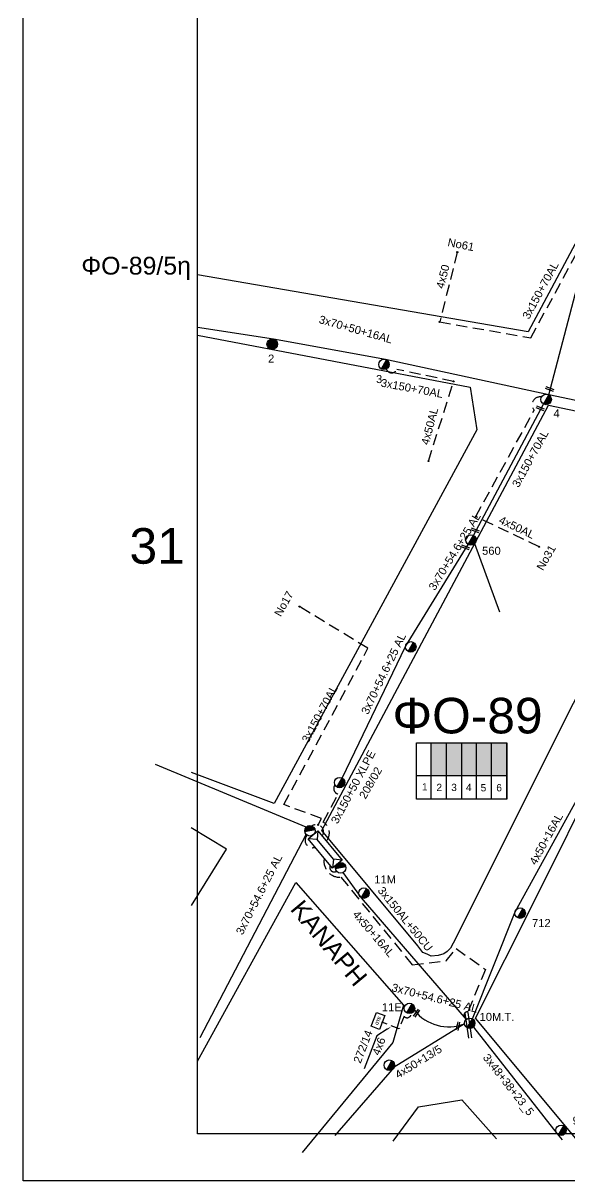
# Model space of a CAD drawing. Header units: millimetres. Extents: x 4998 to 7216, y 1887 to 2914.
# Drawn here: x 4997.9 to 5120.8, y 1889.4 to 2149.7 of the extents above; entities that cross this region are included whole.
import ezdxf
from ezdxf import colors
from ezdxf.entities.mleader import LeaderData, LeaderLine
from ezdxf.enums import TextEntityAlignment as Align
from ezdxf.math import Vec2, Vec3

# ---------------------------------------------------------------- set-up
doc = ezdxf.new("R2010")
doc.units = ezdxf.units.MM
doc.linetypes.add('DASHED', pattern=[19.05, 12.7, -6.35])
for name, color, linetype, lineweight in [('3x150+50 XLPE', 7, 'SYN_LINE', 30), ('3x150+70AL', 7, 'DASHED', 30), ('3x150AL+50CU', 7, 'Continuous', 30), ('3x48+38+23_5', 7, 'Continuous', 30), ('3x70+50+16AL', 7, 'Continuous', 30), ('3x70+54.6+25 AL', 7, 'SYN_LINE', 30), ('4x16', 7, 'Continuous', 30), ('4x50', 7, 'Continuous', 30), ('4x50+13_5', 7, 'Continuous', 30), ('4x50+16AL', 7, 'Continuous', 30), ('4x50AL', 7, 'Continuous', 30), ('Υπόβαθρο ΔΕΗ', 7, 'Continuous', 30)]:
    doc.layers.add(name, color=color, linetype=linetype, lineweight=lineweight)
for name, color, linetype in [('Pillar OTE', 7, 'Continuous'), ('text οδών', 7, 'Continuous'), ('text_kalodion', 7, 'Continuous'), ('Ασφαλειοκιβώτια Χ.Τ 9 αναχωρήσεων', 7, 'Continuous'), ('Επιγραφές - Σχήματα', 7, 'Continuous'), ('Μηχανική τομή', 7, 'Continuous'), ('Στύλος Ξύλινος', 7, 'Continuous'), ('Στύλος Ξύλινος @ 1', 7, 'Continuous'), ('Στύλος ΦΜ', 7, 'Continuous'), ('Στύλος ΦΜ @ 1', 7, 'Continuous'), ('Συνδέσεις', 7, 'Continuous'), ('Τομή', 7, 'Continuous'), ('Υποσταθμός εναέριος 2 στύλων', 7, 'Continuous'), ('Υποσταθμός πόλεως', 7, 'Continuous'), ('Υπόγεια καλώδια Παροχών ΧΤ   4x6', 7, 'DASHED')]:
    doc.layers.add(name, color=color, linetype=linetype)
doc.styles.add('arial', font='ARIAL.TTF')
doc.styles.get("Standard").update_dxf_attribs({"font": 'ARIAL.TTF'})
doc.linetypes.add('SYN_LINE', pattern='A,0.5,-0.0001,["/\\/\\/\\/",Standard,S=0.1,R=0,X=0,Y=-0.05],-0.25', length=0.7501)

# ---------------------------------------------------------------- blocks, each defined once
blk = doc.blocks.new('ΥΠΑΡΧΩΝ ΤΣΙΜΕΝΤΕΝΙΟΣ ΣΤΥΛΟΣ')
at = {"layer": 'Στύλος ΦΜ'}
blk.add_hatch(color=7, dxfattribs=at).paths.add_polyline_path([(-1.29, -2.28, 0.574793), (2.62, 0, 0.268822), (1.3, 2.27)])
at = {"layer": 'Στύλος ΦΜ', "color": 7}
blk.add_line((-1.29, -2.28), (1.3, 2.27), dxfattribs=at)
blk.add_circle((0, 0), 2.62, dxfattribs=at)
at = {"layer": 'Στύλος ΦΜ', "flags": 4}
for tag, p in [('ΑΡΙΘΜΟΣ', (-4.68, 8.05)), ('ΤΥΠΟΣ', (-4.91, 3.03))]:
    blk.add_attdef(tag, p, '', height=4, dxfattribs=at)
blk = doc.blocks.new('ΥΠΟΣΤΑΘΜΟΣ ΕΝΑΕΡΙΟΣ ΕΠΙ 2 ΣΤΥΛΩΝ')
at = {"layer": 'Υποσταθμός εναέριος 2 στύλων', "linetype": 'Continuous'}
for points in [[(-11.97, -2.11, 0.574793), (-8.45, -0.07, 0.268822), (-9.64, 1.98)], [(9.68, -2.15, 0.574793), (13.19, -0.1, 0.268822), (12.01, 1.95)]]:
    blk.add_hatch(color=256, dxfattribs=at).paths.add_polyline_path(points)
for p, q in [((-11.97, -2.11), (-9.64, 1.98)), ((9.68, -2.15), (12.01, 1.95))]:
    blk.add_line(p, q, dxfattribs=at)
for centre in [(-10.81, -0.07), (10.84, -0.1)]:
    blk.add_circle(centre, 2.36, dxfattribs=at)
at = {"layer": 'Υποσταθμός πόλεως', "linetype": 'Continuous', "ltscale": 40}
blk.add_lwpolyline([(-8.57, 2.82), (8.57, 2.82), (8.57, -2.82), (-8.57, -2.82)], close=True, dxfattribs=at)
for points in [[(-5.75, 0), (-8.57, 2.82)], [(-8.57, -2.82), (-5.75, 0)], [(-5.75, 0), (5.75, 0)], [(5.75, 0), (8.57, 2.82)], [(8.57, -2.82), (5.75, 0)]]:
    blk.add_lwpolyline(points, dxfattribs=at)
at = {"layer": 'Υποσταθμός εναέριος 2 στύλων', "ltscale": 40, "flags": 1}
for tag, p in [('ΜΕΤΑΣΧΗΜΑΤΙΣΜΟΣ', (14.09, 2.51)), ('ΙΣΧΥΣ', (14.07, -0.28)), ('ΑΡΙΘΜΟΣ', (14.19, -3))]:
    blk.add_attdef(tag, p, '', height=1.8, dxfattribs=at)
blk = doc.blocks.new('ΥΠΑΡΧΩΝ ΞΥΛΙΝΟΣ ΣΤΥΛΟΣ')
at = {"layer": 'Στύλος Ξύλινος'}
h = blk.add_hatch(color=7, dxfattribs=at)
h.paths.add_polyline_path([(-2.62, 0, 0.270008), (-1.29, -2.28), (1.3, 2.27, 0.576266)])
h.paths.add_polyline_path([(-1.29, -2.28, 0.574793), (2.62, 0, 0.268822), (1.3, 2.27)])
at = {"layer": 'Στύλος Ξύλινος', "color": 7}
blk.add_line((-1.29, -2.28), (1.3, 2.27), dxfattribs=at)
blk.add_circle((0, 0), 2.62, dxfattribs=at)
at = {"layer": 'Στύλος Ξύλινος', "flags": 4}
for tag, p in [('ΑΡΙΘΜΟΣ', (-4.91, 8.6)), ('ΤΥΠΟΣ', (-4.85, 3.39))]:
    blk.add_attdef(tag, p, '', height=4, dxfattribs=at)
blk = doc.blocks.new('_ΣΥΝΔΕΣΗ')
at = {"layer": 'Συνδέσεις', "linetype": 'SYN_LINE', "ltscale": 40}
blk.add_hatch(color=256, dxfattribs=at).paths.add_polyline_path([(0.5, 0, 1), (-0.5, 0, 1)])
at = {"layer": 'Συνδέσεις'}
blk.add_circle((0, 0), 0.5, dxfattribs=at)
blk = doc.blocks.new('ΤΟΜΗ')
at = {"layer": 'Τομή', "ltscale": 40}
for p, q in [((-5.7, 0), (17.1, 0)), ((-5.7, -2.8), (17.1, -2.8))]:
    blk.add_line(p, q, dxfattribs=at)
blk = doc.blocks.new('ΜΗΧΑΝΙΚΗ ΤΟΜΗ')
at = {"layer": 'Μηχανική τομή', "ltscale": 40}
for p, q in [((-1.9, 0.8), (5.7, 0.8)), ((-1.9, -0.8), (5.7, -0.8))]:
    blk.add_line(p, q, dxfattribs=at)
blk = doc.blocks.new('PILLAR ΟΤΕ')
at = {"layer": 'Pillar OTE', "ltscale": 40}
blk.add_lwpolyline([(-3.31, 2.02), (3.39, 2.02), (3.39, -1.99), (-3.31, -1.99)], close=True, dxfattribs=at)
at = {"layer": 'Pillar OTE', "insert": (-1.81, 0.71), "char_height": 1.3575, "width": 109.961, "attachment_point": 1}
blk.add_mtext('{\\fArial|b1|i0|c161|p34;OTE}', dxfattribs=at)

msp = doc.modelspace()

# ---------------------------------------------------------------- hatches: boundary and pattern name
at = {"layer": 'Ασφαλειοκιβώτια Χ.Τ 9 αναχωρήσεων', "lineweight": -3}
for color, points in [(1, [(5093.11, 1987.86), (5089.67, 1987.86), (5089.67, 1980.5), (5093.11, 1980.49)]), (5, [(5093.11, 1980.49), (5096.55, 1980.49), (5096.55, 1987.86), (5093.11, 1987.86)]), (2, [(5099.85, 1987.86), (5096.55, 1987.86), (5096.55, 1980.49), (5099.85, 1980.49)]), (27, [(5099.85, 1980.49), (5103.23, 1980.48), (5103.24, 1987.86), (5099.85, 1987.86)]), (85, [(5103.23, 1980.48), (5106.63, 1980.48), (5106.63, 1987.86), (5103.24, 1987.86)])]:
    msp.add_hatch(color=color, dxfattribs=at).paths.add_polyline_path(points)

# ---------------------------------------------------------------- linework, layer by layer
at = {"lineweight": -3}
msp.add_lwpolyline([(5037.13, 2894.56), (6989.09, 2894.56), (6989.09, 1899.95), (5037.13, 1899.95)], close=True, dxfattribs=at)
at = {"layer": '3x150+50 XLPE', "color": 27, "linetype": 'DASHED', "lineweight": -3, "ltscale": 0.2}
msp.add_lwpolyline([(5066.08, 1965.77, 0.47008), (5065.35, 1970.05), (5068.71, 1976.32, -0.525957), (5068, 1978.38, -4.764078)], format="xyb", dxfattribs=at)
at = {"layer": '3x150+70AL', "color": 27, "linetype": 'DASHED', "lineweight": -3, "ltscale": 0.2}
for points in [[(5091.5, 2082.51), (5112.06, 2078.94), (5122.44, 2098.06, 0.504468), (5123.97, 2099.37, -2.698707)], [(5094.69, 2069.14), (5081.94, 2071.8, -0.662404), (5079.56, 2071.9, -8.910389)], [(5099.67, 2038.74), (5112.83, 2062.67, -0.725437), (5114.46, 2065.62, 10.977913)]]:
    msp.add_lwpolyline(points, format="xyb", dxfattribs=at)
at = {"layer": '3x150+70AL', "color": 5, "linetype": 'DASHED', "lineweight": -3, "ltscale": 0.2}
msp.add_lwpolyline([(5064.24, 1969.42), (5064.98, 1970.86), (5056.54, 1973.97), (5075.43, 2009.14), (5060.04, 2018.48)], dxfattribs=at)
msp.add_lwpolyline([(5062.86, 1969.16, -0.859934), (5065.12, 1966.91, 2.029417)], format="xyb", dxfattribs=at)
at = {"layer": '3x150AL+50CU', "color": 85, "linetype": 'DASHED', "lineweight": -3, "ltscale": 0.2}
msp.add_lwpolyline([(5065.61, 1961.93, 0.498142), (5069.34, 1957.65), (5085.39, 1937.95), (5093.02, 1938.82), (5095.25, 1941.63), (5101.83, 1936.9), (5097.93, 1927.36, 1.058311), (5097.73, 1925.82, 5.725183)], format="xyb", dxfattribs=at)
at = {"layer": '3x150AL+50CU', "color": 2, "linetype": 'DASHED', "lineweight": -3, "ltscale": 0.2}
msp.add_arc((5062.92, 1965.9), 1.62, 133.8339, 292.8491, dxfattribs=at)
at = {"layer": '3x150AL+50CU', "color": 1, "linetype": 'DASHED', "lineweight": -3, "ltscale": 0.2}
msp.add_arc((5067.85, 1959.81), 0.985, 152.3887, 302.9026, dxfattribs=at)
at = {"layer": '3x48+38+23_5', "color": 85, "lineweight": -3, "ltscale": 0.2}
msp.add_lwpolyline([(5099.15, 1923.96), (5117.99, 1899.95), (5119.11, 1898.59)], dxfattribs=at)
at = {"layer": '3x70+50+16AL', "color": 27, "lineweight": -3, "ltscale": 0.2}
for points in [[(5116.08, 2066.09), (5124.83, 2099.25)], [(5161.85, 2056.51), (5116.08, 2066.09), (5079.36, 2074.08), (5054.21, 2078.63), (5037.13, 2081.26)]]:
    msp.add_lwpolyline(points, dxfattribs=at)
at = {"layer": '3x70+54.6+25 AL', "color": 27, "linetype": 'SYN_LINE', "lineweight": -3, "ltscale": 20}
for points in [[(5099.16, 2034.5), (5114.92, 2064.04)], [(5069.63, 1979.94), (5083.89, 2009.56), (5097.99, 2032.45)]]:
    msp.add_lwpolyline(points, dxfattribs=at)
at = {"layer": '3x70+54.6+25 AL', "color": 5, "linetype": 'SYN_LINE', "lineweight": -3, "ltscale": 20}
msp.add_lwpolyline([(5061.54, 1968.92), (5027.68, 1982.99)], dxfattribs=at)
at = {"layer": '3x70+54.6+25 AL', "color": 2, "linetype": 'SYN_LINE', "lineweight": -3, "ltscale": 20}
msp.add_lwpolyline([(5061.5, 1967.31), (5037.59, 1921.51)], dxfattribs=at)
at = {"layer": '3x70+54.6+25 AL', "color": 1, "linetype": 'SYN_LINE', "lineweight": -3, "ltscale": 10}
msp.add_arc((5093.55, 1933.85), 9.83, 218.5516, 291.4603, dxfattribs=at)
at = {"layer": '4x16', "color": 27, "linetype": 'SYN_LINE', "lineweight": -3, "ltscale": 20}
msp.add_lwpolyline([(5099.41, 2032.65), (5104.99, 2017.29)], dxfattribs=at)
at = {"layer": '4x50', "color": 27, "linetype": 'DASHED', "lineweight": -3, "ltscale": 0.2}
msp.add_lwpolyline([(5095.52, 2098.2), (5091.58, 2082.5)], dxfattribs=at)
at = {"layer": '4x50+13_5', "color": 1, "lineweight": -3, "ltscale": 0.2}
msp.add_lwpolyline([(5097.15, 1924.7), (5081.3, 1914.9), (5068, 1899.55)], dxfattribs=at)
at = {"layer": '4x50+16AL', "color": 85, "lineweight": -3, "ltscale": 0.2}
msp.add_lwpolyline([(5098.91, 1925.82), (5108.5, 1949.85), (5130.94, 1990.53)], dxfattribs=at)
at = {"layer": '4x50+16AL', "color": 1, "lineweight": -3, "ltscale": 0.2}
msp.add_lwpolyline([(5069.8, 1958.7), (5073.94, 1953.04), (5097.5, 1925.64)], dxfattribs=at)
at = {"layer": '4x50AL', "color": 27, "linetype": 'DASHED', "lineweight": -3, "ltscale": 0.2}
for points in [[(5089.03, 2051.21), (5094.69, 2069.14)], [(5113.93, 2031.95), (5099.67, 2038.74)]]:
    msp.add_lwpolyline(points, dxfattribs=at)
at = {"layer": 'Pillar OTE', "lineweight": -3, "ltscale": 40}
for points in [[(5086.34, 1975.22), (5086.34, 1987.86), (5106.63, 1987.86), (5106.63, 1975.2), (5086.34, 1975.22)], [(5089.67, 1975.22), (5089.67, 1987.86)], [(5093.11, 1975.21), (5093.11, 1987.86)], [(5096.55, 1975.21), (5096.55, 1987.86)], [(5099.85, 1975.21), (5099.85, 1987.86)], [(5103.23, 1975.2), (5103.24, 1987.86)], [(5106.63, 1975.2), (5106.63, 1987.86)], [(5086.34, 1980.5), (5106.63, 1980.48)]]:
    msp.add_lwpolyline(points, dxfattribs=at)
at = {"layer": 'Επιγραφές - Σχήματα', "lineweight": -3}
msp.add_lwpolyline([(4997.89, 2908.51), (7215.51, 2908.51), (7216.21, 1889.37), (4997.89, 1889.37)], close=True, dxfattribs=at)
at = {"layer": 'Υπόβαθρο ΔΕΗ', "color": 7, "lineweight": -3}
for points in [[(5037.13, 2152.55), (5083.02, 2218.32), (5165.78, 2182.07), (5111.46, 2080.25), (5037.13, 2093.12)], [(5037.13, 2079.5), (5098.4, 2067.85), (5099.93, 2058.22), (5054.35, 1974.23), (5035.76, 1981.22)], [(5122.54, 1898.44), (5099.62, 1925.92), (5112.85, 1952.33), (5127.94, 1982.59), (5210.87, 1944.05), (5185.67, 1899.55)], [(5035.72, 1951.31), (5043.62, 1963.97), (5035.7, 1968.74)], [(5037.13, 1916.32), (5059.2, 1956.47), (5083.42, 1928.86), (5081.05, 1920.46), (5060.63, 1895.78)], [(5081.11, 1898.29), (5086.79, 1906), (5096.56, 1907.58), (5104.34, 1898.82)]]:
    msp.add_lwpolyline(points, dxfattribs=at)
msp.add_lwpolyline([(5116.02, 2063.82), (5147.13, 2057.24), (5148.14, 2056.81), (5148.75, 2056.33), (5149.33, 2055.52), (5149.68, 2054.73), (5149.71, 2054.08), (5149.76, 2053.27), (5149.69, 2052.42), (5149.49, 2051.78), (5149.04, 2051.17), (5148.59, 2050.6), (5094.62, 1942.79), (5093.97, 1941.69), (5093.21, 1940.92), (5092.53, 1940.44), (5091.22, 1940.02), (5089.64, 1939.93), (5088.73, 1940.36), (5087.8, 1940.75), (5086.61, 1942.25), (5065.07, 1968.18)], close=True, dxfattribs=at)
at = {"layer": 'Υπόγεια καλώδια Παροχών ΧΤ   4x6', "color": 1, "linetype": 'DASHED', "lineweight": -3, "ltscale": 0.15}
msp.add_lwpolyline([(5084.97, 1927.47, -0.9736), (5083.54, 1926.39), (5082.44, 1923.57), (5078.56, 1925.07)], format="xyb", dxfattribs=at)

# ---------------------------------------------------------------- block references
at = {"layer": 'Pillar OTE', "xscale": 0.4999999999999999, "yscale": 0.4999999999999999, "zscale": 0.4999999999999999, "rotation": 68.99999999999999}
msp.add_blockref('PILLAR ΟΤΕ', (5077.7, 1925.3), dxfattribs=at)
at = {"layer": 'Μηχανική τομή', "lineweight": -3}
for p, xscale, yscale, zscale, rotation in [((5116.76, 2067.25), 0.2499999999999677, 0.2499999999999677, 0.2499999999999677, 159.1723232126031), ((5114.64, 2062.86), 0.2499999999999677, 0.2499999999999677, 0.2499999999999677, 159.1723232126031), ((5100, 2035.42), 0.2499999999999677, 0.2499999999999677, 0.2499999999999677, 159.1723232126031), ((5097.82, 2031.6), 0.2499999999999677, 0.2499999999999677, 0.2499999999999677, 159.1723232126031), ((5086.13, 1926.68), 0.2499999999999678, 0.2499999999999678, 0.2499999999999678, 55.63628129801271), ((5095.6, 1923.71), 0.2499999999999677, 0.2499999999999677, 0.2499999999999677, 76.76918095440216)]:
    msp.add_blockref('ΜΗΧΑΝΙΚΗ ΤΟΜΗ', p, dxfattribs=dict(at, xscale=xscale, yscale=yscale, zscale=zscale, rotation=rotation))
at = {"layer": 'Στύλος Ξύλινος @ 1', "lineweight": -3, "ltscale": 40}
ref = msp.add_blockref('ΥΠΑΡΧΩΝ ΞΥΛΙΝΟΣ ΣΤΥΛΟΣ', (5053.9, 2077.49), dxfattribs=dict(at, xscale=0.4499999999998261, yscale=0.4499999999998261, zscale=0.4499999999998261))
ref.add_attrib('ΤΥΠΟΣ', '2', (5052.96, 2073.36), dxfattribs={"layer": 'Στύλος Ξύλινος', "height": 1.8, "rotation": 360, "flags": 4})
at = {"layer": 'Στύλος ΦΜ @ 1', "lineweight": -3, "ltscale": 40}
ref = msp.add_blockref('ΥΠΑΡΧΩΝ ΤΣΙΜΕΝΤΕΝΙΟΣ ΣΤΥΛΟΣ', (5079.02, 2072.95), dxfattribs=dict(at, xscale=0.4499999999998904, yscale=0.4499999999998904, zscale=0.4499999999998904))
ref.add_attrib('ΤΥΠΟΣ', '3', (5077.25, 2068.76), dxfattribs={"layer": 'Στύλος ΦΜ', "height": 1.8, "flags": 4})
ref = msp.add_blockref('ΥΠΑΡΧΩΝ ΤΣΙΜΕΝΤΕΝΙΟΣ ΣΤΥΛΟΣ', (5115.5, 2065.07), dxfattribs=dict(at, xscale=0.4499999999998904, yscale=0.4499999999998904, zscale=0.4499999999998904))
ref.add_attrib('ΤΥΠΟΣ', '4', (5117.15, 2061.05), dxfattribs={"layer": 'Στύλος ΦΜ', "height": 1.8, "flags": 4})
ref = msp.add_blockref('ΥΠΑΡΧΩΝ ΤΣΙΜΕΝΤΕΝΙΟΣ ΣΤΥΛΟΣ', (5098.58, 2033.48), dxfattribs=dict(at, xscale=0.4499999999998979, yscale=0.4499999999998979, zscale=0.4499999999998979))
ref.add_attrib('ΤΥΠΟΣ', '560', (5101.09, 2030.15), dxfattribs={"layer": 'Στύλος ΦΜ', "height": 1.8, "flags": 4})
for p, xscale, yscale, zscale in [((5085.07, 2009.44), 0.4499999999998781, 0.4499999999998781, 0.4499999999998781), ((5069.05, 1978.92), 0.4499999999998781, 0.4499999999998781, 0.4499999999998781), ((5080.23, 1915.38), 0.4499999999998112, 0.4499999999998112, 0.4499999999998112)]:
    msp.add_blockref('ΥΠΑΡΧΩΝ ΤΣΙΜΕΝΤΕΝΙΟΣ ΣΤΥΛΟΣ', p, dxfattribs=dict(at, xscale=xscale, yscale=yscale, zscale=zscale))
ref = msp.add_blockref('ΥΠΑΡΧΩΝ ΤΣΙΜΕΝΤΕΝΙΟΣ ΣΤΥΛΟΣ', (5074.52, 1954.06), dxfattribs=dict(at, xscale=0.4499999999998245, yscale=0.4499999999998245, zscale=0.4499999999998245))
ref.add_attrib('ΤΥΠΟΣ', '11M', (5076.85, 1956.24), dxfattribs={"layer": 'Στύλος ΦΜ', "height": 1.8, "rotation": 360, "flags": 4})
ref = msp.add_blockref('ΥΠΑΡΧΩΝ ΤΣΙΜΕΝΤΕΝΙΟΣ ΣΤΥΛΟΣ', (5109.65, 1949.57), dxfattribs=dict(at, xscale=0.4499999999998245, yscale=0.4499999999998245, zscale=0.4499999999998245))
ref.add_attrib('ΤΥΠΟΣ', '712', (5112.32, 1946.44), dxfattribs={"layer": 'Στύλος ΦΜ', "height": 1.8, "rotation": 360, "flags": 4})
ref = msp.add_blockref('ΥΠΑΡΧΩΝ ΤΣΙΜΕΝΤΕΝΙΟΣ ΣΤΥΛΟΣ', (5084.77, 1928.15), dxfattribs=dict(at, xscale=0.4499999999998112, yscale=0.4499999999998112, zscale=0.4499999999998112))
ref.add_attrib('ΤΥΠΟΣ', '11E', (5078.55, 1927.5), dxfattribs={"layer": 'Στύλος ΦΜ', "height": 1.8, "flags": 4})
ref = msp.add_blockref('ΥΠΑΡΧΩΝ ΤΣΙΜΕΝΤΕΝΙΟΣ ΣΤΥΛΟΣ', (5098.32, 1924.8), dxfattribs=dict(at, xscale=0.4499999999998112, yscale=0.4499999999998112, zscale=0.4499999999998112))
ref.add_attrib('ΤΥΠΟΣ', '10M.T.', (5100.53, 1925.35), dxfattribs={"layer": 'Στύλος ΦΜ', "height": 1.8, "rotation": 360, "flags": 4})
ref = msp.add_blockref('ΥΠΑΡΧΩΝ ΤΣΙΜΕΝΤΕΝΙΟΣ ΣΤΥΛΟΣ', (5118.86, 1900.75), dxfattribs=dict(at, xscale=0.4499999999998112, yscale=0.4499999999998112, zscale=0.4499999999998112))
ref.add_attrib('ΤΥΠΟΣ', '9M.T.', (5121.45, 1902.04), dxfattribs={"layer": 'Στύλος ΦΜ', "height": 1.8, "rotation": 360, "flags": 4})
at = {"layer": 'Συνδέσεις', "lineweight": -3, "xscale": 0.25, "yscale": 0.25, "zscale": 0.25}
for p in [(5095.52, 2098.2), (5091.5, 2082.51), (5094.69, 2069.14), (5089.03, 2051.21), (5099.67, 2038.74), (5113.93, 2031.95), (5060.04, 2018.48), (5064.25, 1969.43)]:
    msp.add_blockref('_ΣΥΝΔΕΣΗ', p, dxfattribs=at)
at = {"layer": 'Τομή', "lineweight": -3, "xscale": 0.2499999999999995, "yscale": 0.2499999999999995, "zscale": 0.2499999999999995, "rotation": 98.40776825589754}
msp.add_blockref('ΤΟΜΗ', (5097.91, 1922.87), dxfattribs=at)
at = {"layer": 'Υποσταθμός εναέριος 2 στύλων', "lineweight": -3, "xscale": 0.500000000000057, "yscale": 0.500000000000057, "zscale": 0.500000000000057, "rotation": 129.7183102059446}
msp.add_blockref('ΥΠΟΣΤΑΘΜΟΣ ΕΝΑΕΡΙΟΣ ΕΠΙ 2 ΣΤΥΛΩΝ', (5065.81, 1963.89), dxfattribs=at)

# ---------------------------------------------------------------- texts
at = {"lineweight": -3, "ltscale": 30, "char_height": 1.63, "width": 11.2573, "attachment_point": 1}
for s, insert in [('1', (5087.59, 1978.78)), ('2', (5090.83, 1978.65)), ('3', (5094.16, 1978.65)), ('4', (5097.46, 1978.65)), ('5', (5100.77, 1978.57)), ('6', (5104.29, 1978.59))]:
    msp.add_mtext(s, dxfattribs=dict(at, insert=insert))
at = {"layer": 'text οδών', "lineweight": -3}
msp.add_text('ΚΑΝΑΡΗ', height=4, rotation=309.8249, dxfattribs=at).set_placement((5066.67, 1942.84), align=Align.MIDDLE_CENTER)
at = {"layer": 'text_kalodion', "linetype": 'Continuous', "lineweight": -3, "ltscale": 0.2}
for s, rotation, p in [('4x50', 75.6189, (5092.26, 2092.71)), ('3x150+70AL', 61.5136, (5114.22, 2089.61)), ('3x70+50+16AL', 344.1355, (5072.7, 2080.83)), ('3x150+70AL', 349.4344, (5085.34, 2067.58)), ('4x50AL', 75.1892, (5089.3, 2059.06)), ('3x150+70AL', 61.2, (5111.93, 2051.77)), ('3x70+54.6+25 AL', 58.372, (5094.92, 2030.89)), ('4x50AL', 334.5423, (5108.92, 2036.32)), ('3x70+54.6+25 AL', 64.2863, (5078.94, 2003.42)), ('3x150+70AL', 61.8047, (5064.58, 1994.39)), ('3x150+50 XLPE', 61.7853, (5072.11, 1977.94)), ('4x50+16AL', 61.1185, (5115.5, 1966.26)), ('3x70+54.6+25 AL', 63.0341, (5050.94, 1953.76)), ('3x150AL+50CU', 309.158, (5083.82, 1948.27)), ('4x50+16AL', 310.6975, (5076.71, 1944.93)), ('3x70+54.6+25 AL', 345.6923, (5090.45, 1930.48)), ('4x50+13/5', 31.734, (5086.78, 1916.17)), ('3x48+38+23_5', 308.1138, (5107.04, 1911))]:
    msp.add_text(s, height=1.8, rotation=rotation, dxfattribs=at).set_placement(p, align=Align.MIDDLE_CENTER)
at = {"layer": 'Επιγραφές - Σχήματα', "lineweight": -3, "insert": (5010.98, 2097.15), "char_height": 4, "width": 14.2262, "attachment_point": 1}
msp.add_mtext('ΦO-89/5η', dxfattribs=at)
at = {"layer": 'Επιγραφές - Σχήματα', "lineweight": -3, "char_height": 8, "width": 15.5504, "attachment_point": 1, "style": 'arial'}
for s, insert in [('31', (5021.81, 2036.14)), ('ΦO-89', (5080.94, 1997.98))]:
    msp.add_mtext(s, dxfattribs=dict(at, insert=insert))
at = {"layer": 'Υπόβαθρο ΔΕΗ', "lineweight": -3, "style": 'arial'}
msp.add_text('4x6', height=1.8, rotation=69, dxfattribs=at).set_placement((5077.88, 1919.63), align=Align.MIDDLE_CENTER)
at = {"layer": 'Υπόβαθρο ΔΕΗ', "lineweight": -3, "char_height": 1.8, "width": 9.1232, "attachment_point": 1, "style": 'arial'}
for s, insert, rotation in [('No61', (5093.59, 2101.36), 348.5881), ('No31', (5113.23, 2027.33), 60.3632), ('No17', (5054.24, 2016.97), 60.3827), ('208/02', (5073.33, 1975.97), 60.3827), ('272/14', (5072.08, 1916.27), 69)]:
    msp.add_mtext(s, dxfattribs=dict(at, insert=insert, rotation=rotation))

# ---------------------------------------------------------------- leaders
at = {"layer": 'Υπόβαθρο ΔΕΗ', "color": 7, "lineweight": -3}
ml = msp.add_multileader_mtext('Standard', dxfattribs=at)
ml.set_content('', color=7)
ml.set_leader_properties()
ml.build(insert=Vec2(0, 0))
ml.multileader.update_dxf_attribs({"arrow_head_size": 1})
ctx = ml.context
ctx.base_point, ctx.arrow_head_size, ctx.plane_origin, ctx.plane_x_axis, ctx.plane_y_axis = Vec3(5073.15, 1910.8), 1, Vec3(5080.61, 1924), Vec3(0.358368, 0.93358), Vec3(-0.93358, 0.358368)
ctx.text_align_type = 2
notes = []
notes.append((ctx, [(0, (1, 1, 0), (5077.45, 1922), (-0.358368, -0.93358), 8, [(0, [(5080.61, 1924)], 0, [])])]))
ctx.mtext.insert, ctx.mtext.text_direction, ctx.mtext.rotation, ctx.mtext.alignment, ctx.mtext.flow_direction = Vec3(5072, 1913.38), Vec3(0.358368, 0.93358), 1.204277, 3, 5
for ctx, leaders in notes:
    for number, flags, end, landing, length, lines in leaders:
        leader = LeaderData()
        leader.index, (leader.has_last_leader_line, leader.has_dogleg_vector, leader.attachment_direction) = number, flags
        leader.last_leader_point, leader.dogleg_vector, leader.dogleg_length = Vec3(end), Vec3(landing), length
        for number, points, colour, breaks in lines:
            line = LeaderLine()
            line.index, line.vertices, line.color, line.breaks = number, Vec3.list(points), colors.encode_raw_color(colour), breaks
            leader.lines.append(line)
        ctx.leaders.append(leader)

doc.saveas('drawing.dxf')
